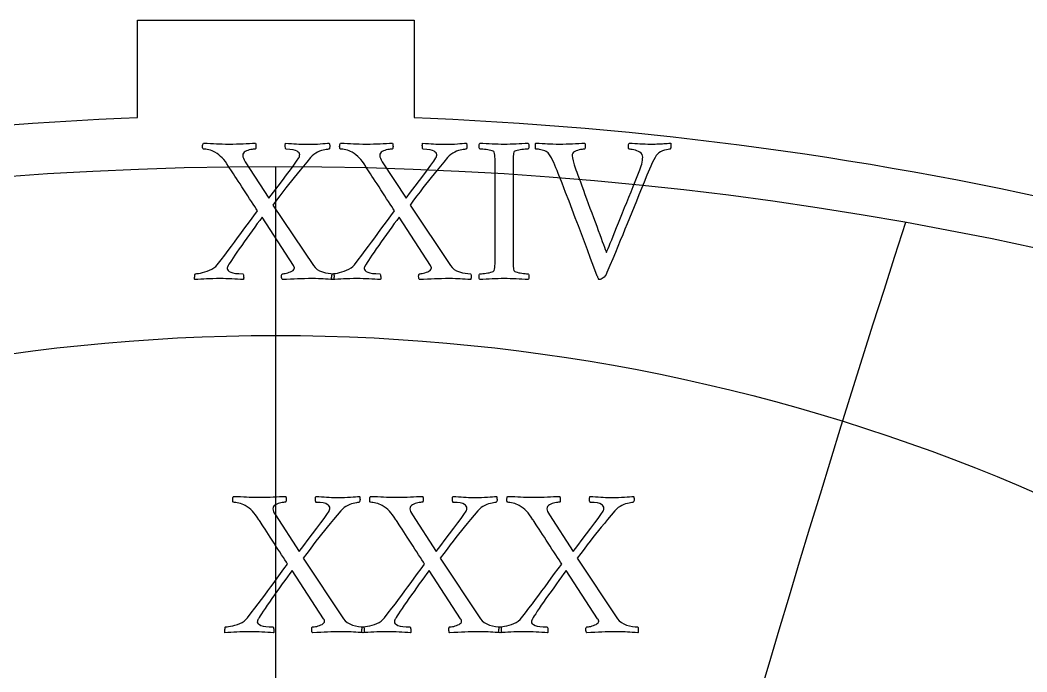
# Model space of a CAD drawing. Header units: millimetres. Extents: x -69 to 69, y -69 to 71.
# Drawn here: x -4.92 to 14.45, y 58.67 to 71.21 of the extents above; entities that cross this region are included whole.
import ezdxf

# ---------------------------------------------------------------- set-up
doc = ezdxf.new("R2010")
doc.units = ezdxf.units.MM
for name, color, linetype in [('CUT_OUTER', 1, 'Continuous'), ('ENGRAVE', 7, 'Continuous'), ('ENGRAVE_FINE', 8, 'Continuous'), ('TEXT', 5, 'Continuous')]:
    doc.layers.add(name, color=color, linetype=linetype)

msp = doc.modelspace()

# ---------------------------------------------------------------- linework, layer by layer
at = {"layer": 'CUT_OUTER'}
msp.add_lwpolyline([(-5.1046, 69.202), (-4.6799, 69.232), (-4.255, 69.2594), (-3.83, 69.2842), (-3.4048, 69.3064), (-2.9795, 69.326), (-2.66, 69.3388), (-2.66, 71.214), (2.66, 71.214), (2.66, 69.3388), (2.9795, 69.326), (3.4048, 69.3064), (3.83, 69.2842), (4.255, 69.2594), (4.6799, 69.232), (5.1046, 69.202), (5.5292, 69.1694), (5.9535, 69.1341), (6.3776, 69.0963), (6.8014, 69.0559), (7.225, 69.0128), (7.6483, 68.9672), (8.0713, 68.919), (8.4941, 68.8682), (8.9165, 68.8147), (9.3386, 68.7587), (9.7603, 68.7001), (10.1816, 68.639), (10.6026, 68.5752), (11.0232, 68.5088), (11.4433, 68.4399), (11.863, 68.3684), (12.2823, 68.2943), (12.7011, 68.2177), (13.1195, 68.1385), (13.5373, 68.0567), (13.9547, 67.9723), (14.3715, 67.8854), (14.7877, 67.796)], dxfattribs=at)
at = {"layer": 'ENGRAVE'}
msp.add_lwpolyline([(0, -68.4), (0, 68.4)], dxfattribs=at)
for centre, radius in [((0, 0), 68.4), ((0, 28.424), 36.7224)]:
    msp.add_circle(centre, radius, dxfattribs=at)
msp.add_arc((0, 31.1576), 41.9068, 131.64088, 48.35912, dxfattribs=at)
at = {"layer": 'ENGRAVE_FINE'}
for centre, radius, start, end in [((-359.1049, -44.7739), 364.6446, 4.150866, 17.902688), ((-359.1049, -44.7739), 364.6446, 4.150866, 17.902688), ((359.1049, -44.7739), 364.6446, 162.097312, 175.849134), ((359.1049, -44.7739), 364.6446, 162.097312, 175.849134), ((-173.9699, -44.7739), 185.1349, 8.354592, 35.979906), ((-173.9699, -44.7739), 185.1349, 8.354592, 35.979906), ((173.9699, -44.7739), 185.1349, 144.020094, 171.645408), ((173.9699, -44.7739), 185.1349, 144.020094, 171.645408)]:
    msp.add_arc(centre, radius, start, end, dxfattribs=at)
at = {"layer": 'TEXT'}
for points in [[(-0.896, 68.8302), (-0.8247, 68.8306), (-0.7564, 68.8318), (-0.6912, 68.8337), (-0.629, 68.8363), (-0.5686, 68.8392), (-0.5087, 68.8419), (-0.4493, 68.8443), (-0.3904, 68.8464), (-0.3868, 68.8363), (-0.3843, 68.8222), (-0.3828, 68.804), (-0.3823, 68.7817), (-0.3833, 68.7605), (-0.3863, 68.7453), (-0.3914, 68.7362), (-0.3984, 68.7332), (-0.4144, 68.7325), (-0.4338, 68.7306), (-0.4569, 68.7275), (-0.4834, 68.723), (-0.5112, 68.717), (-0.538, 68.7089), (-0.5638, 68.6988), (-0.5886, 68.6866), (-0.6098, 68.6719), (-0.625, 68.6538), (-0.6341, 68.6324), (-0.6371, 68.6078), (-0.6341, 68.5837), (-0.625, 68.5562), (-0.6098, 68.5251), (-0.5886, 68.4905), (-0.1315, 67.7866), (-0.0435, 67.9042), (0.0425, 68.0182), (0.1264, 68.1287), (0.2083, 68.2356), (0.2837, 68.335), (0.3479, 68.4227), (0.401, 68.4988), (0.4429, 68.5633), (0.4484, 68.5734), (0.4526, 68.5835), (0.4555, 68.5936), (0.4571, 68.6037), (0.458, 68.6128), (0.4586, 68.6199), (0.459, 68.625), (0.4591, 68.628), (0.4561, 68.6427), (0.447, 68.6583), (0.4318, 68.675), (0.4106, 68.6927), (0.379, 68.7086), (0.3327, 68.72), (0.2718, 68.7268), (0.1962, 68.7291), (0.1908, 68.7338), (0.1866, 68.7438), (0.1837, 68.7591), (0.182, 68.7797), (0.1817, 68.8013), (0.1825, 68.8196), (0.1847, 68.8347), (0.1881, 68.8464), (0.2451, 68.8425), (0.2988, 68.8388), (0.3493, 68.8354), (0.3964, 68.8323), (0.4431, 68.8296), (0.492, 68.8277), (0.5432, 68.8266), (0.5967, 68.8262), (0.6705, 68.8267), (0.7382, 68.8282), (0.7999, 68.8308), (0.8556, 68.8343), (0.9059, 68.8381), (0.9516, 68.8414), (0.9928, 68.8442), (1.0295, 68.8464), (1.0332, 68.8368), (1.0361, 68.8242), (1.0382, 68.8085), (1.0396, 68.7898), (1.0392, 68.7708), (1.0361, 68.7544), (1.0301, 68.7405), (1.0214, 68.7291), (1.0104, 68.7285), (0.9936, 68.7266), (0.971, 68.7234), (0.9425, 68.719), (0.9104, 68.7124), (0.8768, 68.7028), (0.8416, 68.6902), (0.805, 68.6745), (0.7685, 68.6552), (0.7337, 68.6315), (0.7007, 68.6036), (0.6695, 68.5714), (0.597, 68.4834), (0.5294, 68.4015), (0.4666, 68.3256), (0.4086, 68.2558), (0.3533, 68.1888), (0.2988, 68.1213), (0.2451, 68.0533), (0.1921, 67.9848), (0.1373, 67.9128), (0.0779, 67.8341), (0.0139, 67.7489), (-0.0546, 67.6571), (0.7221, 66.4921), (0.7542, 66.4527), (0.7939, 66.4193), (0.8411, 66.392), (0.896, 66.3708), (0.9534, 66.3549), (1.0083, 66.3435), (1.0606, 66.3367), (1.1104, 66.3344), (1.1156, 66.3245), (1.119, 66.3111), (1.1206, 66.2942), (1.1205, 66.2737), (1.1194, 66.2537), (1.118, 66.2383), (1.1163, 66.2274), (1.1144, 66.2211), (1.0578, 66.225), (1.0052, 66.2287), (0.9567, 66.2321), (0.9122, 66.2353), (0.8674, 66.2379), (0.8181, 66.2398), (0.7643, 66.241), (0.7059, 66.2413), (0.6256, 66.241), (0.5506, 66.2398), (0.481, 66.2379), (0.4167, 66.2353), (0.3523, 66.2321), (0.2827, 66.2287), (0.2077, 66.225), (0.1274, 66.2211), (0.1203, 66.2312), (0.1153, 66.2454), (0.1123, 66.2636), (0.1112, 66.2858), (0.1123, 66.3071), (0.1153, 66.3222), (0.1203, 66.3313), (0.1274, 66.3344), (0.1415, 66.3351), (0.1593, 66.3374), (0.1809, 66.3412), (0.2063, 66.3465), (0.2332, 66.3535), (0.2594, 66.3622), (0.2848, 66.3727), (0.3095, 66.3849), (0.3307, 66.3987), (0.3459, 66.4138), (0.355, 66.4301), (0.358, 66.4476), (0.3576, 66.4521), (0.3565, 66.4573), (0.3546, 66.4632), (0.3519, 66.4699), (0.3488, 66.4766), (0.3454, 66.4825), (0.3417, 66.4877), (0.3378, 66.4921), (-0.265, 67.4225), (-0.3103, 67.3622), (-0.3575, 67.2986), (-0.4064, 67.2318), (-0.4571, 67.1616), (-0.5083, 67.0902), (-0.5587, 67.0195), (-0.6084, 66.9496), (-0.6573, 66.8805), (-0.7041, 66.8137), (-0.7473, 66.751), (-0.787, 66.6924), (-0.8232, 66.6378), (-0.8548, 66.5892), (-0.8808, 66.5488), (-0.9013, 66.5164), (-0.9162, 66.4921), (-0.9185, 66.4876), (-0.9213, 66.482), (-0.9246, 66.4755), (-0.9284, 66.4679), (-0.9319, 66.4595), (-0.9344, 66.4507), (-0.9359, 66.4413), (-0.9365, 66.4315), (-0.9322, 66.4136), (-0.9193, 66.3966), (-0.8978, 66.3803), (-0.8677, 66.3647), (-0.8272, 66.3514), (-0.7746, 66.342), (-0.7099, 66.3363), (-0.6331, 66.3344), (-0.6276, 66.3245), (-0.6235, 66.3111), (-0.6206, 66.2942), (-0.6189, 66.2737), (-0.6185, 66.2537), (-0.6194, 66.2383), (-0.6216, 66.2274), (-0.625, 66.2211), (-0.6798, 66.225), (-0.7352, 66.2287), (-0.7911, 66.2321), (-0.8475, 66.2353), (-0.9038, 66.2379), (-0.9597, 66.2398), (-1.0151, 66.241), (-1.0699, 66.2413), (-1.144, 66.241), (-1.2125, 66.2398), (-1.2755, 66.2379), (-1.3329, 66.2353), (-1.388, 66.2321), (-1.4441, 66.2287), (-1.5013, 66.225), (-1.5594, 66.2211), (-1.5626, 66.2326), (-1.564, 66.2469), (-1.5636, 66.264), (-1.5614, 66.2838), (-1.5585, 66.3029), (-1.5559, 66.3177), (-1.5535, 66.3282), (-1.5513, 66.3344), (-1.5391, 66.3353), (-1.5185, 66.3379), (-1.4895, 66.3423), (-1.4522, 66.3485), (-1.41, 66.3571), (-1.3663, 66.3688), (-1.321, 66.3834), (-1.2742, 66.4011), (-1.2293, 66.4222), (-1.1898, 66.4471), (-1.1555, 66.4758), (-1.1266, 66.5083), (-1.0535, 66.6034), (-0.984, 66.6944), (-0.918, 66.7814), (-0.8556, 66.8643), (-0.795, 66.9453), (-0.7347, 67.0266), (-0.6747, 67.1081), (-0.6149, 67.1899), (-0.5538, 67.2735), (-0.49, 67.3603), (-0.4234, 67.4505), (-0.354, 67.5439), (-0.3778, 67.5824), (-0.405, 67.6253), (-0.4355, 67.6724), (-0.4692, 67.7239), (-0.5049, 67.7781), (-0.541, 67.8336), (-0.5777, 67.8904), (-0.6149, 67.9484), (-0.6518, 68.006), (-0.6877, 68.0617), (-0.7226, 68.1153), (-0.7564, 68.1668), (-0.7883, 68.2151), (-0.8171, 68.2589), (-0.8429, 68.2981), (-0.8657, 68.3327), (-0.8842, 68.361), (-0.8975, 68.3812), (-0.9055, 68.3934), (-0.9081, 68.3974), (-0.9401, 68.4472), (-0.9713, 68.4915), (-1.0018, 68.5301), (-1.0315, 68.5633), (-1.0622, 68.5928), (-1.0957, 68.6209), (-1.132, 68.6475), (-1.1711, 68.6725), (-1.1983, 68.6875), (-1.2272, 68.7003), (-1.2579, 68.7108), (-1.2904, 68.719), (-1.3219, 68.7252), (-1.3496, 68.7296), (-1.3735, 68.7323), (-1.3936, 68.7332), (-1.4006, 68.7362), (-1.4057, 68.7453), (-1.4087, 68.7605), (-1.4097, 68.7817), (-1.4087, 68.804), (-1.4057, 68.8222), (-1.4006, 68.8363), (-1.3936, 68.8464), (-1.3234, 68.8443), (-1.2586, 68.8419), (-1.199, 68.8392), (-1.1448, 68.8363), (-1.0906, 68.8337), (-1.031, 68.8318), (-0.9662, 68.8306), (-0.896, 68.8302)], [(1.7414, 68.8302), (1.8127, 68.8306), (1.881, 68.8318), (1.9462, 68.8337), (2.0084, 68.8363), (2.0688, 68.8392), (2.1288, 68.8419), (2.1882, 68.8443), (2.2471, 68.8464), (2.2506, 68.8363), (2.2532, 68.8222), (2.2547, 68.804), (2.2552, 68.7817), (2.2542, 68.7605), (2.2511, 68.7453), (2.2461, 68.7362), (2.239, 68.7332), (2.2231, 68.7325), (2.2036, 68.7306), (2.1806, 68.7275), (2.154, 68.723), (2.1262, 68.717), (2.0994, 68.7089), (2.0737, 68.6988), (2.0489, 68.6866), (2.0276, 68.6719), (2.0125, 68.6538), (2.0034, 68.6324), (2.0003, 68.6078), (2.0034, 68.5837), (2.0125, 68.5562), (2.0276, 68.5251), (2.0489, 68.4905), (2.506, 67.7866), (2.594, 67.9042), (2.6799, 68.0182), (2.7639, 68.1287), (2.8458, 68.2356), (2.9211, 68.335), (2.9853, 68.4227), (3.0384, 68.4988), (3.0804, 68.5633), (3.0858, 68.5734), (3.09, 68.5835), (3.0929, 68.5936), (3.0945, 68.6037), (3.0954, 68.6128), (3.0961, 68.6199), (3.0964, 68.625), (3.0966, 68.628), (3.0935, 68.6427), (3.0844, 68.6583), (3.0693, 68.675), (3.048, 68.6927), (3.0164, 68.7086), (2.9702, 68.72), (2.9092, 68.7268), (2.8336, 68.7291), (2.8282, 68.7338), (2.824, 68.7438), (2.8211, 68.7591), (2.8195, 68.7797), (2.8191, 68.8013), (2.82, 68.8196), (2.8221, 68.8347), (2.8255, 68.8464), (2.8826, 68.8425), (2.9363, 68.8388), (2.9867, 68.8354), (3.0339, 68.8323), (3.0805, 68.8296), (3.1294, 68.8277), (3.1806, 68.8266), (3.2341, 68.8262), (3.3079, 68.8267), (3.3757, 68.8282), (3.4374, 68.8308), (3.493, 68.8343), (3.5433, 68.8381), (3.5891, 68.8414), (3.6303, 68.8442), (3.6669, 68.8464), (3.6706, 68.8368), (3.6735, 68.8242), (3.6757, 68.8085), (3.6771, 68.7898), (3.6767, 68.7708), (3.6735, 68.7544), (3.6676, 68.7405), (3.6588, 68.7291), (3.6479, 68.7285), (3.631, 68.7266), (3.6084, 68.7234), (3.58, 68.719), (3.5479, 68.7124), (3.5142, 68.7028), (3.4791, 68.6902), (3.4424, 68.6745), (3.4059, 68.6552), (3.3711, 68.6315), (3.3381, 68.6036), (3.3069, 68.5714), (3.2345, 68.4834), (3.1669, 68.4015), (3.104, 68.3256), (3.046, 68.2558), (2.9908, 68.1888), (2.9363, 68.1213), (2.8826, 68.0533), (2.8296, 67.9848), (2.7747, 67.9128), (2.7153, 67.8341), (2.6514, 67.7489), (2.5828, 67.6571), (3.3595, 66.4921), (3.3916, 66.4527), (3.4313, 66.4193), (3.4786, 66.392), (3.5334, 66.3708), (3.5908, 66.3549), (3.6457, 66.3435), (3.698, 66.3367), (3.7478, 66.3344), (3.753, 66.3245), (3.7564, 66.3111), (3.7581, 66.2942), (3.758, 66.2737), (3.7568, 66.2537), (3.7554, 66.2383), (3.7538, 66.2274), (3.7519, 66.2211), (3.6953, 66.225), (3.6427, 66.2287), (3.5941, 66.2321), (3.5496, 66.2353), (3.5049, 66.2379), (3.4556, 66.2398), (3.4017, 66.241), (3.3433, 66.2413), (3.2631, 66.241), (3.1881, 66.2398), (3.1184, 66.2379), (3.0541, 66.2353), (2.9898, 66.2321), (2.9201, 66.2287), (2.8451, 66.225), (2.7649, 66.2211), (2.7578, 66.2312), (2.7527, 66.2454), (2.7497, 66.2636), (2.7487, 66.2858), (2.7497, 66.3071), (2.7527, 66.3222), (2.7578, 66.3313), (2.7649, 66.3344), (2.7789, 66.3351), (2.7967, 66.3374), (2.8183, 66.3412), (2.8437, 66.3465), (2.8707, 66.3535), (2.8968, 66.3622), (2.9222, 66.3727), (2.9469, 66.3849), (2.9681, 66.3987), (2.9833, 66.4138), (2.9924, 66.4301), (2.9954, 66.4476), (2.9951, 66.4521), (2.9939, 66.4573), (2.992, 66.4632), (2.9894, 66.4699), (2.9862, 66.4766), (2.9828, 66.4825), (2.9791, 66.4877), (2.9752, 66.4921), (2.3725, 67.4225), (2.3271, 67.3622), (2.28, 67.2986), (2.231, 67.2318), (2.1803, 67.1616), (2.1291, 67.0902), (2.0787, 67.0195), (2.029, 66.9496), (1.9801, 66.8805), (1.9333, 66.8137), (1.8901, 66.751), (1.8504, 66.6924), (1.8143, 66.6378), (1.7827, 66.5892), (1.7566, 66.5488), (1.7361, 66.5164), (1.7212, 66.4921), (1.7189, 66.4876), (1.7162, 66.482), (1.7129, 66.4755), (1.7091, 66.4679), (1.7055, 66.4595), (1.703, 66.4507), (1.7015, 66.4413), (1.701, 66.4315), (1.7053, 66.4136), (1.7182, 66.3966), (1.7397, 66.3803), (1.7698, 66.3647), (1.8102, 66.3514), (1.8628, 66.342), (1.9275, 66.3363), (2.0044, 66.3344), (2.0098, 66.3245), (2.014, 66.3111), (2.0169, 66.2942), (2.0185, 66.2737), (2.0189, 66.2537), (2.018, 66.2383), (2.0159, 66.2274), (2.0125, 66.2211), (1.9576, 66.225), (1.9022, 66.2287), (1.8464, 66.2321), (1.79, 66.2353), (1.7336, 66.2379), (1.6777, 66.2398), (1.6224, 66.241), (1.5675, 66.2413), (1.4934, 66.241), (1.4249, 66.2398), (1.362, 66.2379), (1.3046, 66.2353), (1.2494, 66.2321), (1.1933, 66.2287), (1.1362, 66.225), (1.078, 66.2211), (1.0749, 66.2326), (1.0735, 66.2469), (1.0739, 66.264), (1.076, 66.2838), (1.0789, 66.3029), (1.0816, 66.3177), (1.084, 66.3282), (1.0861, 66.3344), (1.0984, 66.3353), (1.119, 66.3379), (1.1479, 66.3423), (1.1852, 66.3485), (1.2275, 66.3571), (1.2712, 66.3688), (1.3164, 66.3834), (1.3632, 66.4011), (1.4081, 66.4222), (1.4477, 66.4471), (1.4819, 66.4758), (1.5109, 66.5083), (1.5839, 66.6034), (1.6535, 66.6944), (1.7194, 66.7814), (1.7819, 66.8643), (1.8424, 66.9453), (1.9027, 67.0266), (1.9628, 67.1081), (2.0226, 67.1899), (2.0836, 67.2735), (2.1475, 67.3603), (2.2141, 67.4505), (2.2835, 67.5439), (2.2596, 67.5824), (2.2324, 67.6253), (2.202, 67.6724), (2.1682, 67.7239), (2.1326, 67.7781), (2.0964, 67.8336), (2.0597, 67.8904), (2.0226, 67.9484), (1.9857, 68.006), (1.9498, 68.0617), (1.9149, 68.1153), (1.881, 68.1668), (1.8491, 68.2151), (1.8203, 68.2589), (1.7945, 68.2981), (1.7718, 68.3327), (1.7532, 68.361), (1.7399, 68.3812), (1.732, 68.3934), (1.7293, 68.3974), (1.6973, 68.4472), (1.6661, 68.4915), (1.6356, 68.5301), (1.6059, 68.5633), (1.5752, 68.5928), (1.5417, 68.6209), (1.5054, 68.6475), (1.4664, 68.6725), (1.4392, 68.6875), (1.4102, 68.7003), (1.3795, 68.7108), (1.347, 68.719), (1.3156, 68.7252), (1.2879, 68.7296), (1.264, 68.7323), (1.2439, 68.7332), (1.2368, 68.7362), (1.2318, 68.7453), (1.2287, 68.7605), (1.2277, 68.7817), (1.2287, 68.804), (1.2318, 68.8222), (1.2368, 68.8363), (1.2439, 68.8464), (1.314, 68.8443), (1.3789, 68.8419), (1.4384, 68.8392), (1.4927, 68.8363), (1.5469, 68.8337), (1.6064, 68.8318), (1.6713, 68.8306), (1.7414, 68.8302)], [(4.3951, 68.8302), (4.4533, 68.8306), (4.5109, 68.8318), (4.5676, 68.8337), (4.6236, 68.8363), (4.6799, 68.8392), (4.7374, 68.8419), (4.7962, 68.8443), (4.8562, 68.8464), (4.8632, 68.8368), (4.8678, 68.8242), (4.8702, 68.8085), (4.8704, 68.7898), (4.8687, 68.7711), (4.8658, 68.7554), (4.8617, 68.7428), (4.8562, 68.7332), (4.8416, 68.7328), (4.8218, 68.7316), (4.7971, 68.7297), (4.7672, 68.7271), (4.7354, 68.7237), (4.7045, 68.7195), (4.6747, 68.7146), (4.6459, 68.7089), (4.6206, 68.7021), (4.6014, 68.6937), (4.5882, 68.6839), (4.5811, 68.6725), (4.5757, 68.6507), (4.5715, 68.626), (4.5686, 68.5982), (4.567, 68.5673), (4.5661, 68.5342), (4.5655, 68.4996), (4.5651, 68.4634), (4.565, 68.4257), (4.565, 68.4197), (4.565, 68.4136), (4.565, 68.4075), (4.565, 68.4015), (4.565, 68.3954), (4.565, 68.3893), (4.565, 68.3833), (4.565, 68.3772), (4.565, 66.6904), (4.565, 66.6843), (4.565, 66.6782), (4.565, 66.6722), (4.565, 66.6661), (4.565, 66.66), (4.565, 66.6539), (4.565, 66.6479), (4.565, 66.6418), (4.5651, 66.6043), (4.5655, 66.5685), (4.5661, 66.5345), (4.567, 66.5023), (4.5686, 66.4723), (4.5715, 66.4451), (4.5757, 66.4207), (4.5811, 66.3991), (4.5882, 66.3892), (4.6014, 66.3799), (4.6206, 66.371), (4.6459, 66.3627), (4.6747, 66.3552), (4.7045, 66.349), (4.7354, 66.3441), (4.7672, 66.3404), (4.7971, 66.3378), (4.8218, 66.3359), (4.8416, 66.3348), (4.8562, 66.3344), (4.8617, 66.3248), (4.8658, 66.3121), (4.8687, 66.2965), (4.8704, 66.2777), (4.8702, 66.259), (4.8678, 66.2434), (4.8632, 66.2307), (4.8562, 66.2211), (4.7962, 66.225), (4.7374, 66.2287), (4.6799, 66.2321), (4.6236, 66.2353), (4.5676, 66.2379), (4.5109, 66.2398), (4.4533, 66.241), (4.3951, 66.2413), (4.3382, 66.241), (4.2808, 66.2398), (4.2229, 66.2379), (4.1645, 66.2353), (4.1056, 66.2321), (4.0462, 66.2287), (3.9863, 66.225), (3.9258, 66.2211), (3.9189, 66.2307), (3.9142, 66.2434), (3.9118, 66.259), (3.9117, 66.2777), (3.9133, 66.2965), (3.9162, 66.3121), (3.9204, 66.3248), (3.9258, 66.3344), (3.9405, 66.3348), (3.9602, 66.3359), (3.985, 66.3378), (4.0148, 66.3404), (4.0468, 66.3441), (4.078, 66.349), (4.1085, 66.3552), (4.1382, 66.3627), (4.1641, 66.371), (4.1832, 66.3799), (4.1955, 66.3892), (4.2009, 66.3991), (4.2081, 66.4251), (4.2135, 66.4547), (4.2172, 66.4878), (4.2191, 66.5245), (4.22, 66.5637), (4.2206, 66.6044), (4.221, 66.6466), (4.2211, 66.6904), (4.2211, 68.3772), (4.221, 68.4211), (4.2206, 68.4637), (4.22, 68.505), (4.2191, 68.5451), (4.2172, 68.5826), (4.2135, 68.6164), (4.2081, 68.6463), (4.2009, 68.6725), (4.1955, 68.6839), (4.1832, 68.6937), (4.1641, 68.7021), (4.1382, 68.7089), (4.1085, 68.7146), (4.078, 68.7195), (4.0468, 68.7237), (4.0148, 68.7271), (3.985, 68.7297), (3.9602, 68.7316), (3.9405, 68.7328), (3.9258, 68.7332), (3.9204, 68.7428), (3.9162, 68.7554), (3.9133, 68.7711), (3.9117, 68.7898), (3.9118, 68.8085), (3.9142, 68.8242), (3.9189, 68.8368), (3.9258, 68.8464), (3.9863, 68.8443), (4.0462, 68.8419), (4.1056, 68.8392), (4.1645, 68.8363), (4.2229, 68.8337), (4.2808, 68.8318), (4.3382, 68.8306), (4.3951, 68.8302)], [(5.4589, 68.8302), (5.5232, 68.8306), (5.5864, 68.8318), (5.6486, 68.8337), (5.7097, 68.8363), (5.7702, 68.8392), (5.8301, 68.8419), (5.8895, 68.8443), (5.9484, 68.8464), (5.9518, 68.8364), (5.954, 68.8227), (5.9549, 68.8051), (5.9545, 68.7837), (5.9528, 68.7631), (5.9499, 68.7478), (5.9458, 68.7378), (5.9403, 68.7332), (5.9296, 68.7325), (5.9135, 68.7306), (5.8922, 68.7275), (5.8655, 68.723), (5.8365, 68.717), (5.8083, 68.7089), (5.7809, 68.6988), (5.7542, 68.6866), (5.7312, 68.6716), (5.7148, 68.6528), (5.7049, 68.6301), (5.7017, 68.6037), (5.7062, 68.5628), (5.7199, 68.5046), (5.7426, 68.4293), (5.7745, 68.3367), (5.792, 68.2886), (5.8124, 68.2331), (5.8355, 68.1703), (5.8614, 68.1001), (5.8894, 68.0244), (5.9186, 67.9449), (5.949, 67.8616), (5.9808, 67.7745), (6.0133, 67.6855), (6.046, 67.5965), (6.079, 67.5075), (6.1122, 67.4185), (6.1449, 67.3313), (6.176, 67.2476), (6.2055, 67.1674), (6.2336, 67.0908), (6.2596, 67.0194), (6.2831, 66.9548), (6.3041, 66.897), (6.3226, 66.8461), (6.3379, 66.804), (6.3494, 66.7728), (6.3571, 66.7524), (6.361, 66.7429), (6.3673, 66.7567), (6.3782, 66.7819), (6.3936, 66.8184), (6.4136, 66.8663), (6.4372, 66.9236), (6.4637, 66.9882), (6.4929, 67.0601), (6.5248, 67.1394), (6.5591, 67.2244), (6.5951, 67.3138), (6.6329, 67.4075), (6.6725, 67.5055), (6.7131, 67.606), (6.7539, 67.7072), (6.795, 67.8092), (6.8363, 67.912), (6.8772, 68.0136), (6.9167, 68.1122), (6.955, 68.2078), (6.9921, 68.3003), (7.0057, 68.3352), (7.0184, 68.3711), (7.03, 68.408), (7.0406, 68.446), (7.0495, 68.4829), (7.0558, 68.5167), (7.0596, 68.5476), (7.0608, 68.5754), (7.0574, 68.6057), (7.0472, 68.632), (7.0301, 68.6543), (7.0062, 68.6725), (6.9784, 68.6874), (6.9496, 68.6998), (6.9198, 68.7096), (6.8889, 68.717), (6.86, 68.7223), (6.8358, 68.7261), (6.8165, 68.7284), (6.8019, 68.7291), (6.7949, 68.7356), (6.7898, 68.7468), (6.7868, 68.7629), (6.7858, 68.7837), (6.7868, 68.8051), (6.7898, 68.8227), (6.7949, 68.8364), (6.8019, 68.8464), (6.8558, 68.8443), (6.9081, 68.8419), (6.9589, 68.8392), (7.0082, 68.8363), (7.0575, 68.8337), (7.1084, 68.8318), (7.1607, 68.8306), (7.2145, 68.8302), (7.2587, 68.8304), (7.298, 68.8308), (7.3325, 68.8314), (7.3622, 68.8323), (7.3894, 68.8334), (7.4163, 68.8348), (7.443, 68.8364), (7.4694, 68.8383), (7.4972, 68.8404), (7.528, 68.8424), (7.5619, 68.8444), (7.5988, 68.8464), (7.6021, 68.8363), (7.6039, 68.8222), (7.6041, 68.804), (7.6029, 68.7817), (7.6006, 68.7605), (7.5978, 68.7453), (7.5945, 68.7362), (7.5907, 68.7332), (7.5747, 68.7319), (7.5508, 68.7281), (7.5191, 68.7218), (7.4795, 68.7129), (7.4382, 68.7003), (7.4011, 68.6826), (7.3684, 68.6598), (7.3399, 68.632), (7.3204, 68.6066), (7.298, 68.5708), (7.2728, 68.5247), (7.2449, 68.4682), (7.2164, 68.4071), (7.1898, 68.3474), (7.1649, 68.2888), (7.1417, 68.2316), (7.0883, 68.0988), (7.0371, 67.9717), (6.9881, 67.8501), (6.9415, 67.734), (6.8962, 67.6218), (6.8515, 67.5115), (6.8072, 67.4033), (6.7635, 67.2971), (6.7196, 67.1909), (6.675, 67.0827), (6.6296, 66.9725), (6.5835, 66.8603), (6.5355, 66.744), (6.4844, 66.6216), (6.4303, 66.4932), (6.3732, 66.3587), (6.3566, 66.3233), (6.3393, 66.2939), (6.3212, 66.2707), (6.3024, 66.2535), (6.283, 66.2411), (6.2634, 66.2322), (6.2436, 66.2269), (6.2235, 66.2252), (6.2177, 66.2268), (6.2124, 66.2317), (6.2076, 66.24), (6.2033, 66.2515), (6.1992, 66.2637), (6.1952, 66.2742), (6.1911, 66.2829), (6.1871, 66.2899), (6.1215, 66.4629), (6.0581, 66.6302), (5.9971, 66.7916), (5.9383, 66.9472), (5.8804, 67.1006), (5.822, 67.2552), (5.7631, 67.411), (5.7037, 67.5682), (5.6421, 67.73), (5.5768, 67.8999), (5.5076, 68.0778), (5.4347, 68.2639), (5.4126, 68.3211), (5.3907, 68.3752), (5.3691, 68.4262), (5.3477, 68.4743), (5.3258, 68.5198), (5.3027, 68.5633), (5.2783, 68.6047), (5.2526, 68.6442), (5.2405, 68.6596), (5.2243, 68.6735), (5.2041, 68.6859), (5.1798, 68.6968), (5.1537, 68.7061), (5.1277, 68.7139), (5.1021, 68.7203), (5.0767, 68.7251), (5.053, 68.7286), (5.0327, 68.7311), (5.0156, 68.7327), (5.0018, 68.7332), (5.0001, 68.7366), (4.9988, 68.7468), (4.998, 68.7639), (4.9978, 68.7878), (4.998, 68.8119), (4.9988, 68.8297), (5.0001, 68.8412), (5.0018, 68.8464), (5.0677, 68.8443), (5.1277, 68.8419), (5.182, 68.8392), (5.2304, 68.8363), (5.2788, 68.8337), (5.333, 68.8318), (5.3931, 68.8306), (5.4589, 68.8302)], [(-0.3155, 62.0343), (-0.2442, 62.0347), (-0.176, 62.0358), (-0.1107, 62.0377), (-0.0485, 62.0404), (0.0119, 62.0433), (0.0718, 62.0459), (0.1312, 62.0483), (0.1901, 62.0505), (0.1937, 62.0404), (0.1962, 62.0262), (0.1977, 62.008), (0.1982, 61.9858), (0.1972, 61.9645), (0.1942, 61.9493), (0.1891, 61.9402), (0.182, 61.9372), (0.1661, 61.9366), (0.1466, 61.9347), (0.1236, 61.9315), (0.0971, 61.9271), (0.0693, 61.921), (0.0425, 61.9129), (0.0167, 61.9028), (-0.0081, 61.8907), (-0.0293, 61.8759), (-0.0445, 61.8578), (-0.0536, 61.8365), (-0.0566, 61.8118), (-0.0536, 61.7878), (-0.0445, 61.7602), (-0.0293, 61.7291), (-0.0081, 61.6945), (0.449, 60.9906), (0.537, 61.1082), (0.623, 61.2222), (0.7069, 61.3327), (0.7888, 61.4397), (0.8641, 61.539), (0.9284, 61.6267), (0.9815, 61.7028), (1.0234, 61.7673), (1.0289, 61.7774), (1.033, 61.7875), (1.0359, 61.7977), (1.0376, 61.8078), (1.0385, 61.8169), (1.0391, 61.8239), (1.0395, 61.829), (1.0396, 61.832), (1.0366, 61.8467), (1.0275, 61.8624), (1.0123, 61.8791), (0.9911, 61.8968), (0.9595, 61.9127), (0.9132, 61.9241), (0.8523, 61.9309), (0.7767, 61.9332), (0.7712, 61.9378), (0.7671, 61.9478), (0.7642, 61.9631), (0.7625, 61.9837), (0.7621, 62.0053), (0.763, 62.0237), (0.7652, 62.0387), (0.7686, 62.0505), (0.8256, 62.0466), (0.8793, 62.0429), (0.9298, 62.0395), (0.9769, 62.0363), (1.0236, 62.0337), (1.0725, 62.0318), (1.1237, 62.0306), (1.1771, 62.0303), (1.251, 62.0308), (1.3187, 62.0323), (1.3804, 62.0348), (1.436, 62.0383), (1.4863, 62.0421), (1.5321, 62.0454), (1.5733, 62.0482), (1.61, 62.0505), (1.6136, 62.0409), (1.6165, 62.0282), (1.6187, 62.0126), (1.6201, 61.9938), (1.6197, 61.9749), (1.6165, 61.9584), (1.6106, 61.9445), (1.6019, 61.9332), (1.5909, 61.9325), (1.5741, 61.9306), (1.5514, 61.9275), (1.523, 61.9231), (1.4909, 61.9165), (1.4573, 61.9069), (1.4221, 61.8942), (1.3855, 61.8786), (1.3489, 61.8592), (1.3142, 61.8356), (1.2812, 61.8076), (1.25, 61.7754), (1.1775, 61.6874), (1.1099, 61.6055), (1.0471, 61.5297), (0.989, 61.4599), (0.9338, 61.3929), (0.8793, 61.3254), (0.8256, 61.2574), (0.7726, 61.1889), (0.7178, 61.1168), (0.6584, 61.0382), (0.5944, 60.953), (0.5259, 60.8612), (1.3025, 59.6962), (1.3347, 59.6568), (1.3743, 59.6234), (1.4216, 59.5961), (1.4765, 59.5748), (1.5339, 59.5589), (1.5887, 59.5475), (1.6411, 59.5407), (1.6909, 59.5384), (1.6961, 59.5286), (1.6995, 59.5152), (1.7011, 59.4982), (1.701, 59.4778), (1.6999, 59.4578), (1.6985, 59.4424), (1.6968, 59.4315), (1.6949, 59.4252), (1.6383, 59.4291), (1.5857, 59.4328), (1.5372, 59.4362), (1.4927, 59.4393), (1.4479, 59.442), (1.3986, 59.4439), (1.3448, 59.445), (1.2864, 59.4454), (1.2061, 59.445), (1.1311, 59.4439), (1.0615, 59.442), (0.9971, 59.4393), (0.9328, 59.4362), (0.8631, 59.4328), (0.7882, 59.4291), (0.7079, 59.4252), (0.7008, 59.4353), (0.6958, 59.4494), (0.6927, 59.4676), (0.6917, 59.4899), (0.6927, 59.5111), (0.6958, 59.5263), (0.7008, 59.5354), (0.7079, 59.5384), (0.7219, 59.5392), (0.7398, 59.5415), (0.7614, 59.5453), (0.7868, 59.5506), (0.8137, 59.5575), (0.8399, 59.5662), (0.8653, 59.5767), (0.8899, 59.589), (0.9112, 59.6028), (0.9263, 59.6178), (0.9354, 59.6341), (0.9385, 59.6517), (0.9381, 59.6561), (0.937, 59.6613), (0.9351, 59.6672), (0.9324, 59.6739), (0.9292, 59.6806), (0.9258, 59.6866), (0.9222, 59.6918), (0.9183, 59.6962), (0.3155, 60.6266), (0.2701, 60.5663), (0.223, 60.5027), (0.1741, 60.4358), (0.1234, 60.3657), (0.0722, 60.2942), (0.0217, 60.2236), (-0.0279, 60.1537), (-0.0769, 60.0845), (-0.1236, 60.0178), (-0.1669, 59.9551), (-0.2066, 59.8964), (-0.2427, 59.8418), (-0.2743, 59.7933), (-0.3004, 59.7528), (-0.3208, 59.7205), (-0.3357, 59.6962), (-0.338, 59.6916), (-0.3408, 59.6861), (-0.3441, 59.6795), (-0.3479, 59.6719), (-0.3514, 59.6636), (-0.354, 59.6547), (-0.3555, 59.6454), (-0.356, 59.6355), (-0.3517, 59.6177), (-0.3388, 59.6006), (-0.3173, 59.5843), (-0.2872, 59.5688), (-0.2468, 59.5555), (-0.1942, 59.546), (-0.1294, 59.5403), (-0.0526, 59.5384), (-0.0472, 59.5286), (-0.043, 59.5152), (-0.0401, 59.4982), (-0.0384, 59.4778), (-0.038, 59.4578), (-0.0389, 59.4424), (-0.0411, 59.4315), (-0.0445, 59.4252), (-0.0994, 59.4291), (-0.1547, 59.4328), (-0.2106, 59.4362), (-0.267, 59.4393), (-0.3234, 59.442), (-0.3792, 59.4439), (-0.4346, 59.445), (-0.4895, 59.4454), (-0.5635, 59.445), (-0.6321, 59.4439), (-0.695, 59.442), (-0.7524, 59.4393), (-0.8075, 59.4362), (-0.8636, 59.4328), (-0.9208, 59.4291), (-0.9789, 59.4252), (-0.9821, 59.4367), (-0.9835, 59.451), (-0.9831, 59.468), (-0.981, 59.4879), (-0.978, 59.507), (-0.9754, 59.5217), (-0.973, 59.5322), (-0.9708, 59.5384), (-0.9586, 59.5393), (-0.938, 59.542), (-0.909, 59.5464), (-0.8717, 59.5526), (-0.8295, 59.5612), (-0.7858, 59.5728), (-0.7405, 59.5875), (-0.6937, 59.6052), (-0.6489, 59.6263), (-0.6093, 59.6512), (-0.575, 59.6799), (-0.5461, 59.7124), (-0.473, 59.8074), (-0.4035, 59.8985), (-0.3375, 59.9854), (-0.2751, 60.0683), (-0.2145, 60.1494), (-0.1542, 60.2307), (-0.0942, 60.3122), (-0.0344, 60.394), (0.0267, 60.4775), (0.0905, 60.5644), (0.1571, 60.6545), (0.2265, 60.7479), (0.2026, 60.7865), (0.1755, 60.8293), (0.145, 60.8765), (0.1112, 60.9279), (0.0756, 60.9822), (0.0394, 61.0377), (0.0028, 61.0944), (-0.0344, 61.1525), (-0.0713, 61.2101), (-0.1072, 61.2657), (-0.1421, 61.3193), (-0.176, 61.3709), (-0.2078, 61.4192), (-0.2366, 61.4629), (-0.2624, 61.5021), (-0.2852, 61.5367), (-0.3038, 61.5651), (-0.317, 61.5853), (-0.325, 61.5974), (-0.3277, 61.6015), (-0.3596, 61.6513), (-0.3909, 61.6955), (-0.4213, 61.7342), (-0.451, 61.7673), (-0.4818, 61.7969), (-0.5153, 61.825), (-0.5515, 61.8515), (-0.5906, 61.8765), (-0.6178, 61.8916), (-0.6467, 61.9043), (-0.6774, 61.9148), (-0.7099, 61.9231), (-0.7414, 61.9292), (-0.7691, 61.9337), (-0.793, 61.9363), (-0.8131, 61.9372), (-0.8202, 61.9402), (-0.8252, 61.9493), (-0.8282, 61.9645), (-0.8293, 61.9858), (-0.8282, 62.008), (-0.8252, 62.0262), (-0.8202, 62.0404), (-0.8131, 62.0505), (-0.7429, 62.0483), (-0.6781, 62.0459), (-0.6185, 62.0433), (-0.5643, 62.0404), (-0.5101, 62.0377), (-0.4505, 62.0358), (-0.3857, 62.0347), (-0.3155, 62.0343)], [(2.3219, 62.0343), (2.3932, 62.0347), (2.4615, 62.0358), (2.5267, 62.0377), (2.5889, 62.0404), (2.6493, 62.0433), (2.7092, 62.0459), (2.7687, 62.0483), (2.8276, 62.0505), (2.8311, 62.0404), (2.8336, 62.0262), (2.8352, 62.008), (2.8357, 61.9858), (2.8346, 61.9645), (2.8316, 61.9493), (2.8266, 61.9402), (2.8195, 61.9372), (2.8035, 61.9366), (2.7841, 61.9347), (2.7611, 61.9315), (2.7345, 61.9271), (2.7067, 61.921), (2.6799, 61.9129), (2.6541, 61.9028), (2.6294, 61.8907), (2.6081, 61.8759), (2.5929, 61.8578), (2.5838, 61.8365), (2.5808, 61.8118), (2.5838, 61.7878), (2.5929, 61.7602), (2.6081, 61.7291), (2.6294, 61.6945), (3.0865, 60.9906), (3.1744, 61.1082), (3.2604, 61.2222), (3.3443, 61.3327), (3.4263, 61.4397), (3.5016, 61.539), (3.5658, 61.6267), (3.6189, 61.7028), (3.6609, 61.7673), (3.6663, 61.7774), (3.6705, 61.7875), (3.6734, 61.7977), (3.675, 61.8078), (3.6759, 61.8169), (3.6765, 61.8239), (3.6769, 61.829), (3.6771, 61.832), (3.674, 61.8467), (3.6649, 61.8624), (3.6497, 61.8791), (3.6285, 61.8968), (3.5969, 61.9127), (3.5506, 61.9241), (3.4897, 61.9309), (3.4141, 61.9332), (3.4087, 61.9378), (3.4045, 61.9478), (3.4016, 61.9631), (3.4, 61.9837), (3.3996, 62.0053), (3.4005, 62.0237), (3.4026, 62.0387), (3.406, 62.0505), (3.463, 62.0466), (3.5168, 62.0429), (3.5672, 62.0395), (3.6144, 62.0363), (3.661, 62.0337), (3.7099, 62.0318), (3.7611, 62.0306), (3.8146, 62.0303), (3.8884, 62.0308), (3.9562, 62.0323), (4.0179, 62.0348), (4.0735, 62.0383), (4.1238, 62.0421), (4.1696, 62.0454), (4.2108, 62.0482), (4.2474, 62.0505), (4.2511, 62.0409), (4.254, 62.0282), (4.2561, 62.0126), (4.2575, 61.9938), (4.2572, 61.9749), (4.254, 61.9584), (4.2481, 61.9445), (4.2393, 61.9332), (4.2283, 61.9325), (4.2115, 61.9306), (4.1889, 61.9275), (4.1604, 61.9231), (4.1283, 61.9165), (4.0947, 61.9069), (4.0596, 61.8942), (4.0229, 61.8786), (3.9864, 61.8592), (3.9516, 61.8356), (3.9186, 61.8076), (3.8874, 61.7754), (3.815, 61.6874), (3.7473, 61.6055), (3.6845, 61.5297), (3.6265, 61.4599), (3.5712, 61.3929), (3.5168, 61.3254), (3.463, 61.2574), (3.4101, 61.1889), (3.3552, 61.1168), (3.2958, 61.0382), (3.2318, 60.953), (3.1633, 60.8612), (3.94, 59.6962), (3.9721, 59.6568), (4.0118, 59.6234), (4.0591, 59.5961), (4.1139, 59.5748), (4.1713, 59.5589), (4.2262, 59.5475), (4.2785, 59.5407), (4.3283, 59.5384), (4.3335, 59.5286), (4.3369, 59.5152), (4.3386, 59.4982), (4.3384, 59.4778), (4.3373, 59.4578), (4.3359, 59.4424), (4.3343, 59.4315), (4.3324, 59.4252), (4.2757, 59.4291), (4.2231, 59.4328), (4.1746, 59.4362), (4.1301, 59.4393), (4.0854, 59.442), (4.0361, 59.4439), (3.9822, 59.445), (3.9238, 59.4454), (3.8435, 59.445), (3.7686, 59.4439), (3.6989, 59.442), (3.6346, 59.4393), (3.5702, 59.4362), (3.5006, 59.4328), (3.4256, 59.4291), (3.3453, 59.4252), (3.3383, 59.4353), (3.3332, 59.4494), (3.3302, 59.4676), (3.3292, 59.4899), (3.3302, 59.5111), (3.3332, 59.5263), (3.3383, 59.5354), (3.3453, 59.5384), (3.3594, 59.5392), (3.3772, 59.5415), (3.3988, 59.5453), (3.4242, 59.5506), (3.4512, 59.5575), (3.4773, 59.5662), (3.5027, 59.5767), (3.5274, 59.589), (3.5486, 59.6028), (3.5638, 59.6178), (3.5729, 59.6341), (3.5759, 59.6517), (3.5755, 59.6561), (3.5744, 59.6613), (3.5725, 59.6672), (3.5699, 59.6739), (3.5667, 59.6806), (3.5633, 59.6866), (3.5596, 59.6918), (3.5557, 59.6962), (2.953, 60.6266), (2.9076, 60.5663), (2.8604, 60.5027), (2.8115, 60.4358), (2.7608, 60.3657), (2.7096, 60.2942), (2.6592, 60.2236), (2.6095, 60.1537), (2.5606, 60.0845), (2.5138, 60.0178), (2.4706, 59.9551), (2.4309, 59.8964), (2.3947, 59.8418), (2.3631, 59.7933), (2.3371, 59.7528), (2.3166, 59.7205), (2.3017, 59.6962), (2.2994, 59.6916), (2.2966, 59.6861), (2.2934, 59.6795), (2.2896, 59.6719), (2.286, 59.6636), (2.2835, 59.6547), (2.282, 59.6454), (2.2815, 59.6355), (2.2858, 59.6177), (2.2987, 59.6006), (2.3202, 59.5843), (2.3502, 59.5688), (2.3907, 59.5555), (2.4433, 59.546), (2.508, 59.5403), (2.5849, 59.5384), (2.5903, 59.5286), (2.5945, 59.5152), (2.5974, 59.4982), (2.599, 59.4778), (2.5994, 59.4578), (2.5985, 59.4424), (2.5964, 59.4315), (2.5929, 59.4252), (2.5381, 59.4291), (2.4827, 59.4328), (2.4268, 59.4362), (2.3705, 59.4393), (2.3141, 59.442), (2.2582, 59.4439), (2.2028, 59.445), (2.148, 59.4454), (2.0739, 59.445), (2.0054, 59.4439), (1.9424, 59.442), (1.885, 59.4393), (1.8299, 59.4362), (1.7738, 59.4328), (1.7167, 59.4291), (1.6585, 59.4252), (1.6554, 59.4367), (1.654, 59.451), (1.6543, 59.468), (1.6565, 59.4879), (1.6594, 59.507), (1.6621, 59.5217), (1.6645, 59.5322), (1.6666, 59.5384), (1.6789, 59.5393), (1.6995, 59.542), (1.7284, 59.5464), (1.7657, 59.5526), (1.8079, 59.5612), (1.8517, 59.5728), (1.8969, 59.5875), (1.9437, 59.6052), (1.9886, 59.6263), (2.0281, 59.6512), (2.0624, 59.6799), (2.0913, 59.7124), (2.1644, 59.8074), (2.2339, 59.8985), (2.2999, 59.9854), (2.3624, 60.0683), (2.4229, 60.1494), (2.4832, 60.2307), (2.5433, 60.3122), (2.6031, 60.394), (2.6641, 60.4775), (2.728, 60.5644), (2.7946, 60.6545), (2.864, 60.7479), (2.8401, 60.7865), (2.8129, 60.8293), (2.7824, 60.8765), (2.7487, 60.9279), (2.713, 60.9822), (2.6769, 61.0377), (2.6402, 61.0944), (2.6031, 61.1525), (2.5661, 61.2101), (2.5302, 61.2657), (2.4954, 61.3193), (2.4615, 61.3709), (2.4296, 61.4192), (2.4008, 61.4629), (2.375, 61.5021), (2.3523, 61.5367), (2.3337, 61.5651), (2.3204, 61.5853), (2.3124, 61.5974), (2.3098, 61.6015), (2.2778, 61.6513), (2.2466, 61.6955), (2.2161, 61.7342), (2.1864, 61.7673), (2.1557, 61.7969), (2.1222, 61.825), (2.0859, 61.8515), (2.0469, 61.8765), (2.0197, 61.8916), (1.9907, 61.9043), (1.96, 61.9148), (1.9275, 61.9231), (1.896, 61.9292), (1.8684, 61.9337), (1.8445, 61.9363), (1.8244, 61.9372), (1.8173, 61.9402), (1.8122, 61.9493), (1.8092, 61.9645), (1.8082, 61.9858), (1.8092, 62.008), (1.8122, 62.0262), (1.8173, 62.0404), (1.8244, 62.0505), (1.8945, 62.0483), (1.9594, 62.0459), (2.0189, 62.0433), (2.0731, 62.0404), (2.1274, 62.0377), (2.1869, 62.0358), (2.2518, 62.0347), (2.3219, 62.0343)], [(4.9594, 62.0343), (5.0307, 62.0347), (5.0989, 62.0358), (5.1642, 62.0377), (5.2263, 62.0404), (5.2868, 62.0433), (5.3467, 62.0459), (5.4061, 62.0483), (5.465, 62.0505), (5.4686, 62.0404), (5.4711, 62.0262), (5.4726, 62.008), (5.4731, 61.9858), (5.4721, 61.9645), (5.4691, 61.9493), (5.464, 61.9402), (5.4569, 61.9372), (5.441, 61.9366), (5.4215, 61.9347), (5.3985, 61.9315), (5.372, 61.9271), (5.3442, 61.921), (5.3174, 61.9129), (5.2916, 61.9028), (5.2668, 61.8907), (5.2456, 61.8759), (5.2304, 61.8578), (5.2213, 61.8365), (5.2183, 61.8118), (5.2213, 61.7878), (5.2304, 61.7602), (5.2456, 61.7291), (5.2668, 61.6945), (5.7239, 60.9906), (5.8119, 61.1082), (5.8978, 61.2222), (5.9818, 61.3327), (6.0637, 61.4397), (6.139, 61.539), (6.2033, 61.6267), (6.2563, 61.7028), (6.2983, 61.7673), (6.3038, 61.7774), (6.3079, 61.7875), (6.3108, 61.7977), (6.3125, 61.8078), (6.3134, 61.8169), (6.314, 61.8239), (6.3144, 61.829), (6.3145, 61.832), (6.3115, 61.8467), (6.3024, 61.8624), (6.2872, 61.8791), (6.266, 61.8968), (6.2344, 61.9127), (6.1881, 61.9241), (6.1272, 61.9309), (6.0516, 61.9332), (6.0461, 61.9378), (6.042, 61.9478), (6.039, 61.9631), (6.0374, 61.9837), (6.037, 62.0053), (6.0379, 62.0237), (6.0401, 62.0387), (6.0435, 62.0505), (6.1005, 62.0466), (6.1542, 62.0429), (6.2046, 62.0395), (6.2518, 62.0363), (6.2984, 62.0337), (6.3474, 62.0318), (6.3986, 62.0306), (6.452, 62.0303), (6.5259, 62.0308), (6.5936, 62.0323), (6.6553, 62.0348), (6.7109, 62.0383), (6.7612, 62.0421), (6.807, 62.0454), (6.8482, 62.0482), (6.8849, 62.0505), (6.8885, 62.0409), (6.8914, 62.0282), (6.8936, 62.0126), (6.895, 61.9938), (6.8946, 61.9749), (6.8914, 61.9584), (6.8855, 61.9445), (6.8768, 61.9332), (6.8658, 61.9325), (6.849, 61.9306), (6.8263, 61.9275), (6.7979, 61.9231), (6.7658, 61.9165), (6.7322, 61.9069), (6.697, 61.8942), (6.6604, 61.8786), (6.6238, 61.8592), (6.5891, 61.8356), (6.5561, 61.8076), (6.5248, 61.7754), (6.4524, 61.6874), (6.3848, 61.6055), (6.322, 61.5297), (6.2639, 61.4599), (6.2087, 61.3929), (6.1542, 61.3254), (6.1005, 61.2574), (6.0475, 61.1889), (5.9927, 61.1168), (5.9332, 61.0382), (5.8693, 60.953), (5.8008, 60.8612), (6.5774, 59.6962), (6.6095, 59.6568), (6.6492, 59.6234), (6.6965, 59.5961), (6.7514, 59.5748), (6.8088, 59.5589), (6.8636, 59.5475), (6.916, 59.5407), (6.9658, 59.5384), (6.971, 59.5286), (6.9744, 59.5152), (6.976, 59.4982), (6.9759, 59.4778), (6.9747, 59.4578), (6.9734, 59.4424), (6.9717, 59.4315), (6.9698, 59.4252), (6.9132, 59.4291), (6.8606, 59.4328), (6.8121, 59.4362), (6.7676, 59.4393), (6.7228, 59.442), (6.6735, 59.4439), (6.6197, 59.445), (6.5613, 59.4454), (6.481, 59.445), (6.406, 59.4439), (6.3364, 59.442), (6.272, 59.4393), (6.2077, 59.4362), (6.138, 59.4328), (6.0631, 59.4291), (5.9828, 59.4252), (5.9757, 59.4353), (5.9707, 59.4494), (5.9676, 59.4676), (5.9666, 59.4899), (5.9676, 59.5111), (5.9707, 59.5263), (5.9757, 59.5354), (5.9828, 59.5384), (5.9968, 59.5392), (6.0146, 59.5415), (6.0363, 59.5453), (6.0617, 59.5506), (6.0886, 59.5575), (6.1148, 59.5662), (6.1402, 59.5767), (6.1648, 59.589), (6.1861, 59.6028), (6.2012, 59.6178), (6.2103, 59.6341), (6.2134, 59.6517), (6.213, 59.6561), (6.2119, 59.6613), (6.21, 59.6672), (6.2073, 59.6739), (6.2041, 59.6806), (6.2007, 59.6866), (6.1971, 59.6918), (6.1931, 59.6962), (5.5904, 60.6266), (5.545, 60.5663), (5.4979, 60.5027), (5.449, 60.4358), (5.3983, 60.3657), (5.3471, 60.2942), (5.2966, 60.2236), (5.247, 60.1537), (5.198, 60.0845), (5.1513, 60.0178), (5.108, 59.9551), (5.0683, 59.8964), (5.0322, 59.8418), (5.0006, 59.7933), (4.9745, 59.7528), (4.9541, 59.7205), (4.9391, 59.6962), (4.9369, 59.6916), (4.9341, 59.6861), (4.9308, 59.6795), (4.927, 59.6719), (4.9235, 59.6636), (4.9209, 59.6547), (4.9194, 59.6454), (4.9189, 59.6355), (4.9232, 59.6177), (4.9361, 59.6006), (4.9576, 59.5843), (4.9877, 59.5688), (5.0281, 59.5555), (5.0807, 59.546), (5.1454, 59.5403), (5.2223, 59.5384), (5.2277, 59.5286), (5.2319, 59.5152), (5.2348, 59.4982), (5.2365, 59.4778), (5.2368, 59.4578), (5.236, 59.4424), (5.2338, 59.4315), (5.2304, 59.4252), (5.1755, 59.4291), (5.1202, 59.4328), (5.0643, 59.4362), (5.0079, 59.4393), (4.9515, 59.442), (4.8957, 59.4439), (4.8403, 59.445), (4.7854, 59.4454), (4.7113, 59.445), (4.6428, 59.4439), (4.5799, 59.442), (4.5225, 59.4393), (4.4674, 59.4362), (4.4112, 59.4328), (4.3541, 59.4291), (4.296, 59.4252), (4.2928, 59.4367), (4.2914, 59.451), (4.2918, 59.468), (4.2939, 59.4879), (4.2968, 59.507), (4.2995, 59.5217), (4.3019, 59.5322), (4.3041, 59.5384), (4.3163, 59.5393), (4.3369, 59.542), (4.3659, 59.5464), (4.4032, 59.5526), (4.4454, 59.5612), (4.4891, 59.5728), (4.5344, 59.5875), (4.5811, 59.6052), (4.626, 59.6263), (4.6656, 59.6512), (4.6998, 59.6799), (4.7288, 59.7124), (4.8019, 59.8074), (4.8714, 59.8985), (4.9374, 59.9854), (4.9998, 60.0683), (5.0604, 60.1494), (5.1207, 60.2307), (5.1807, 60.3122), (5.2405, 60.394), (5.3016, 60.4775), (5.3654, 60.5644), (5.432, 60.6545), (5.5014, 60.7479), (5.4775, 60.7865), (5.4503, 60.8293), (5.4199, 60.8765), (5.3861, 60.9279), (5.3505, 60.9822), (5.3143, 61.0377), (5.2777, 61.0944), (5.2405, 61.1525), (5.2036, 61.2101), (5.1677, 61.2657), (5.1328, 61.3193), (5.0989, 61.3709), (5.0671, 61.4192), (5.0382, 61.4629), (5.0125, 61.5021), (4.9897, 61.5367), (4.9711, 61.5651), (4.9579, 61.5853), (4.9499, 61.5974), (4.9472, 61.6015), (4.9153, 61.6513), (4.884, 61.6955), (4.8536, 61.7342), (4.8239, 61.7673), (4.7931, 61.7969), (4.7596, 61.825), (4.7234, 61.8515), (4.6843, 61.8765), (4.6571, 61.8916), (4.6282, 61.9043), (4.5975, 61.9148), (4.565, 61.9231), (4.5335, 61.9292), (4.5058, 61.9337), (4.4819, 61.9363), (4.4618, 61.9372), (4.4547, 61.9402), (4.4497, 61.9493), (4.4466, 61.9645), (4.4456, 61.9858), (4.4466, 62.008), (4.4497, 62.0262), (4.4547, 62.0404), (4.4618, 62.0505), (4.532, 62.0483), (4.5968, 62.0459), (4.6564, 62.0433), (4.7106, 62.0404), (4.7648, 62.0377), (4.8244, 62.0358), (4.8892, 62.0347), (4.9594, 62.0343)]]:
    msp.add_lwpolyline(points, close=True, dxfattribs=at)

doc.saveas('drawing.dxf')
